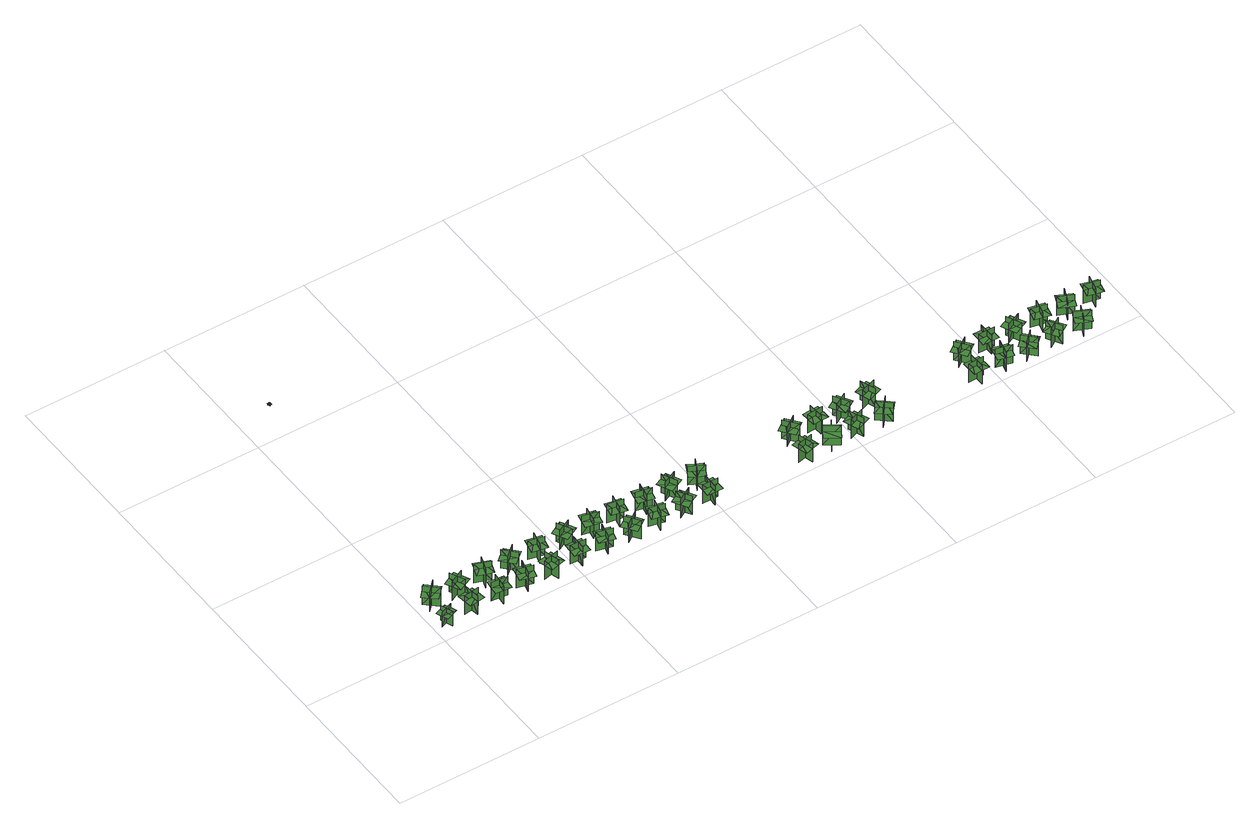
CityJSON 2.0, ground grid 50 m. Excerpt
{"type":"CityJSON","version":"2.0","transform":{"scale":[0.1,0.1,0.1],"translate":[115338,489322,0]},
"CityObjects":{
"tree1":{"type":"SolitaryVegetationObject","geometry":[{"type":"MultiSurface","lod":"1","boundaries":[[[0,1,2]],[[0,2,3]],[[4,5,6]],[[4,6,7]],[[8,9,10]],[[8,10,11]],[[8,11,12]],[[8,12,13]]]}]},
"tree2":{"type":"SolitaryVegetationObject","geometry":[{"type":"MultiSurface","lod":"1","boundaries":[[[14,15,16]],[[14,16,17]],[[18,19,20]],[[18,20,21]],[[22,23,24]],[[22,24,25]],[[22,25,26]],[[22,26,27]]]}]},
"tree3":{"type":"SolitaryVegetationObject","geometry":[{"type":"MultiSurface","lod":"1","boundaries":[[[28,29,30]],[[28,30,31]],[[32,33,34]],[[32,34,35]],[[36,37,38]],[[36,38,39]],[[36,39,40]],[[36,40,41]]]}]},
"tree4":{"type":"SolitaryVegetationObject","geometry":[{"type":"MultiSurface","lod":"1","boundaries":[[[42,43,44]],[[42,44,45]],[[46,47,48]],[[46,48,49]],[[50,51,52]],[[50,52,53]],[[50,53,54]],[[50,54,55]]]}]},
"tree5":{"type":"SolitaryVegetationObject","geometry":[{"type":"MultiSurface","lod":"1","boundaries":[[[56,57,58]],[[56,58,59]],[[60,61,62]],[[60,62,63]],[[64,65,66]],[[64,66,67]],[[64,67,68]],[[64,68,69]]]}]},
"tree6":{"type":"SolitaryVegetationObject","geometry":[{"type":"MultiSurface","lod":"1","boundaries":[[[70,71,72]],[[70,72,73]],[[74,75,76]],[[74,76,77]],[[78,79,80]],[[78,80,81]],[[78,81,82]],[[78,82,83]]]}]},
"tree7":{"type":"SolitaryVegetationObject","geometry":[{"type":"MultiSurface","lod":"1","boundaries":[[[84,85,86]],[[84,86,87]],[[88,89,90]],[[88,90,91]],[[92,93,94]],[[92,94,95]],[[92,95,96]],[[92,96,97]]]}]},
"tree8":{"type":"SolitaryVegetationObject","geometry":[{"type":"MultiSurface","lod":"1","boundaries":[[[98,99,100]],[[98,100,101]],[[102,103,104]],[[102,104,105]],[[106,107,108]],[[106,108,109]],[[106,109,110]],[[106,110,111]]]}]},
"tree9":{"type":"SolitaryVegetationObject","geometry":[{"type":"MultiSurface","lod":"1","boundaries":[[[112,113,114]],[[112,114,115]],[[116,117,118]],[[116,118,119]],[[120,121,122]],[[120,122,123]],[[120,123,124]],[[120,124,125]]]}]},
"tree10":{"type":"SolitaryVegetationObject","geometry":[{"type":"MultiSurface","lod":"1","boundaries":[[[126,127,128]],[[126,128,129]],[[130,131,132]],[[130,132,133]],[[134,135,136]],[[134,136,137]],[[134,137,138]],[[134,138,139]]]}]},
"tree11":{"type":"SolitaryVegetationObject","geometry":[{"type":"MultiSurface","lod":"1","boundaries":[[[140,141,142]],[[140,142,143]],[[144,145,146]],[[144,146,147]],[[148,149,150]],[[148,150,151]],[[148,151,152]],[[148,152,153]]]}]},
"tree12":{"type":"SolitaryVegetationObject","geometry":[{"type":"MultiSurface","lod":"1","boundaries":[[[154,155,156]],[[154,156,157]],[[158,159,160]],[[158,160,161]],[[162,163,164]],[[162,164,165]],[[162,165,166]],[[162,166,167]]]}]},
"tree13":{"type":"SolitaryVegetationObject","geometry":[{"type":"MultiSurface","lod":"1","boundaries":[[[168,169,170]],[[168,170,171]],[[172,173,174]],[[172,174,175]],[[176,177,178]],[[176,178,179]],[[176,179,180]],[[176,180,181]]]}]},
"tree14":{"type":"SolitaryVegetationObject","geometry":[{"type":"MultiSurface","lod":"1","boundaries":[[[182,183,184]],[[182,184,185]],[[186,187,188]],[[186,188,189]],[[190,191,192]],[[190,192,193]],[[190,193,194]],[[190,194,195]]]}]},
"tree15":{"type":"SolitaryVegetationObject","geometry":[{"type":"MultiSurface","lod":"1","boundaries":[[[196,197,198]],[[196,198,199]],[[200,201,202]],[[200,202,203]],[[204,205,206]],[[204,206,207]],[[204,207,208]],[[204,208,209]]]}]},
"tree16":{"type":"SolitaryVegetationObject","geometry":[{"type":"MultiSurface","lod":"1","boundaries":[[[210,211,212]],[[210,212,213]],[[214,215,216]],[[214,216,217]],[[218,219,220]],[[218,220,221]],[[218,221,222]],[[218,222,223]]]}]},
"tree17":{"type":"SolitaryVegetationObject","geometry":[{"type":"MultiSurface","lod":"1","boundaries":[[[224,225,226]],[[224,226,227]],[[228,229,230]],[[228,230,231]],[[232,233,234]],[[232,234,235]],[[232,235,236]],[[232,236,237]]]}]},
"tree18":{"type":"SolitaryVegetationObject","geometry":[{"type":"MultiSurface","lod":"1","boundaries":[[[238,239,240]],[[238,240,241]],[[242,243,244]],[[242,244,245]],[[246,247,248]],[[246,248,249]],[[246,249,250]],[[246,250,251]]]}]},
"tree19":{"type":"SolitaryVegetationObject","geometry":[{"type":"MultiSurface","lod":"1","boundaries":[[[252,253,254]],[[252,254,255]],[[256,257,258]],[[256,258,259]],[[260,261,262]],[[260,262,263]],[[260,263,264]],[[260,264,265]]]}]},
"tree20":{"type":"SolitaryVegetationObject","geometry":[{"type":"MultiSurface","lod":"1","boundaries":[[[266,267,268]],[[266,268,269]],[[270,271,272]],[[270,272,273]],[[274,275,276]],[[274,276,277]],[[274,277,278]],[[274,278,279]]]}]},
"tree21":{"type":"SolitaryVegetationObject","geometry":[{"type":"MultiSurface","lod":"1","boundaries":[[[280,281,282]],[[280,282,283]],[[284,285,286]],[[284,286,287]],[[288,289,290]],[[288,290,291]],[[288,291,292]],[[288,292,293]]]}]},
"tree22":{"type":"SolitaryVegetationObject","geometry":[{"type":"MultiSurface","lod":"1","boundaries":[[[294,295,296]],[[294,296,297]],[[298,299,300]],[[298,300,301]],[[302,303,304]],[[302,304,305]],[[302,305,306]],[[302,306,307]]]}]},
"tree23":{"type":"SolitaryVegetationObject","geometry":[{"type":"MultiSurface","lod":"1","boundaries":[[[308,309,310]],[[308,310,311]],[[312,313,314]],[[312,314,315]],[[316,317,318]],[[316,318,319]],[[316,319,320]],[[316,320,321]]]}]},
"tree24":{"type":"SolitaryVegetationObject","geometry":[{"type":"MultiSurface","lod":"1","boundaries":[[[322,323,324]],[[322,324,325]],[[326,327,328]],[[326,328,329]],[[330,331,332]],[[330,332,333]],[[330,333,334]],[[330,334,335]]]}]},
"tree25":{"type":"SolitaryVegetationObject","geometry":[{"type":"MultiSurface","lod":"1","boundaries":[[[336,337,338]],[[336,338,339]],[[340,341,342]],[[340,342,343]],[[344,345,346]],[[344,346,347]],[[344,347,348]],[[344,348,349]]]}]},
"tree26":{"type":"SolitaryVegetationObject","geometry":[{"type":"MultiSurface","lod":"1","boundaries":[[[350,351,352]],[[350,352,353]],[[354,355,356]],[[354,356,357]],[[358,359,360]],[[358,360,361]],[[358,361,362]],[[358,362,363]]]}]},
"tree27":{"type":"SolitaryVegetationObject","geometry":[{"type":"MultiSurface","lod":"1","boundaries":[[[364,365,366]],[[364,366,367]],[[368,369,370]],[[368,370,371]],[[372,373,374]],[[372,374,375]],[[372,375,376]],[[372,376,377]]]}]},
"tree28":{"type":"SolitaryVegetationObject","geometry":[{"type":"MultiSurface","lod":"1","boundaries":[[[378,379,380]],[[378,380,381]],[[382,383,384]],[[382,384,385]],[[386,387,388]],[[386,388,389]],[[386,389,390]],[[386,390,391]]]}]},
"tree29":{"type":"SolitaryVegetationObject","geometry":[{"type":"MultiSurface","lod":"1","boundaries":[[[392,393,394]],[[392,394,395]],[[396,397,398]],[[396,398,399]],[[400,401,402]],[[400,402,403]],[[400,403,404]],[[400,404,405]]]}]},
"tree30":{"type":"SolitaryVegetationObject","geometry":[{"type":"MultiSurface","lod":"1","boundaries":[[[406,407,408]],[[406,408,409]],[[410,411,412]],[[410,412,413]],[[414,415,416]],[[414,416,417]],[[414,417,418]],[[414,418,419]]]}]},
"tree31":{"type":"SolitaryVegetationObject","geometry":[{"type":"MultiSurface","lod":"1","boundaries":[[[420,421,422]],[[420,422,423]],[[424,425,426]],[[424,426,427]],[[428,429,430]],[[428,430,431]],[[428,431,432]],[[428,432,433]]]}]},
"tree32":{"type":"SolitaryVegetationObject","geometry":[{"type":"MultiSurface","lod":"1","boundaries":[[[434,435,436]],[[434,436,437]],[[438,439,440]],[[438,440,441]],[[442,443,444]],[[442,444,445]],[[442,445,446]],[[442,446,447]]]}]},
"tree33":{"type":"SolitaryVegetationObject","geometry":[{"type":"MultiSurface","lod":"1","boundaries":[[[448,449,450]],[[448,450,451]],[[452,453,454]],[[452,454,455]],[[456,457,458]],[[456,458,459]],[[456,459,460]],[[456,460,461]]]}]},
"tree34":{"type":"SolitaryVegetationObject","geometry":[{"type":"MultiSurface","lod":"1","boundaries":[[[462,463,464]],[[462,464,465]],[[466,467,468]],[[466,468,469]],[[470,471,472]],[[470,472,473]],[[470,473,474]],[[470,474,475]]]}]},
"tree35":{"type":"SolitaryVegetationObject","geometry":[{"type":"MultiSurface","lod":"1","boundaries":[[[476,477,478]],[[476,478,479]],[[480,481,482]],[[480,482,483]],[[484,485,486]],[[484,486,487]],[[484,487,488]],[[484,488,489]]]}]},
"tree36":{"type":"SolitaryVegetationObject","geometry":[{"type":"MultiSurface","lod":"1","boundaries":[[[490,491,492]],[[490,492,493]],[[494,495,496]],[[494,496,497]],[[498,499,500]],[[498,500,501]],[[498,501,502]],[[498,502,503]]]}]},
"tree37":{"type":"SolitaryVegetationObject","geometry":[{"type":"MultiSurface","lod":"1","boundaries":[[[504,505,506]],[[504,506,507]],[[508,509,510]],[[508,510,511]],[[512,513,514]],[[512,514,515]],[[512,515,516]],[[512,516,517]]]}]},
"tree38":{"type":"SolitaryVegetationObject","geometry":[{"type":"MultiSurface","lod":"1","boundaries":[[[518,519,520]],[[518,520,521]],[[522,523,524]],[[522,524,525]],[[526,527,528]],[[526,528,529]],[[526,529,530]],[[526,530,531]]]}]},
"tree39":{"type":"SolitaryVegetationObject","geometry":[{"type":"MultiSurface","lod":"1","boundaries":[[[532,533,534]],[[532,534,535]],[[536,537,538]],[[536,538,539]],[[540,541,542]],[[540,542,543]],[[540,543,544]],[[540,544,545]]]}]},
"tree40":{"type":"SolitaryVegetationObject","geometry":[{"type":"MultiSurface","lod":"1","boundaries":[[[546,547,548]],[[546,548,549]],[[550,551,552]],[[550,552,553]],[[554,555,556]],[[554,556,557]],[[554,557,558]],[[554,558,559]]]}]},
"tree41":{"type":"SolitaryVegetationObject","geometry":[{"type":"MultiSurface","lod":"1","boundaries":[[[560,561,562]],[[560,562,563]],[[564,565,566]],[[564,566,567]],[[568,569,570]],[[568,570,571]],[[568,571,572]],[[568,572,573]]]}]},
"tree42":{"type":"SolitaryVegetationObject","geometry":[{"type":"MultiSurface","lod":"1","boundaries":[[[574,575,576]],[[574,576,577]],[[578,579,580]],[[578,580,581]],[[582,583,584]],[[582,584,585]],[[582,585,586]],[[582,586,587]]]}]}
},
"vertices":[
[36,78,14],[52,37,14],[52,37,75],[36,78,75],[24,51,14],[65,68,14],[65,68,75],[24,51,75],[24,51,58],[32,31,58],[74,47,58],[65,68,58],[57,88,58],[16,72,58],
[26,160,18],[67,123,18],[67,123,95],[26,160,95],[28,123,18],[65,164,18],[65,164,95],[28,123,95],[28,123,73],[48,105,73],[86,146,73],[65,164,73],[45,183,73],[7,142,73],
[141,36,15],[133,91,15],[133,91,92],[141,36,92],[163,65,15],[108,57,15],[108,57,92],[163,65,92],[163,65,70],[159,93,70],[104,85,70],[108,57,70],[112,30,70],[167,38,70],
[161,154,14],[112,129,14],[112,129,91],[161,154,91],[126,166,14],[151,116,14],[151,116,91],[126,166,91],[126,166,69],[102,153,69],[126,104,69],[151,116,69],[176,129,69],[151,178,69],
[235,83,16],[229,28,16],[229,28,92],[235,83,92],[206,60,16],[261,54,16],[261,54,92],[206,60,92],[206,60,71],[203,33,71],[258,26,71],[261,54,71],[264,81,71],[210,88,71],
[258,135,16],[206,153,16],[206,153,93],[258,135,93],[242,168,16],[224,116,16],[224,116,93],[242,168,93],[242,168,72],[216,177,72],[198,125,72],[224,116,72],[250,107,72],[268,159,72],
[322,35,14],[335,89,14],[335,89,91],[322,35,91],[354,54,14],[300,67,14],[300,67,91],[354,54,91],[354,54,69],[360,81,69],[306,94,69],[300,67,69],[294,40,69],[347,27,69],
[310,126,13],[351,163,13],[351,163,90],[310,126,90],[347,124,13],[310,165,13],[310,165,90],[347,124,90],[347,124,68],[368,142,68],[331,183,68],[310,165,68],[289,146,68],[326,105,68],
[446,65,12],[392,52,12],[392,52,89],[446,65,89],[414,84,12],[428,31,12],[428,31,89],[414,84,89],[414,84,68],[387,78,68],[401,24,68],[428,31,68],[455,37,68],[441,91,68],
[449,135,16],[395,147,16],[395,147,93],[449,135,93],[429,166,16],[417,112,16],[417,112,93],[429,166,93],[429,166,71],[402,172,71],[390,118,71],[417,112,71],[444,107,71],[456,161,71],
[126,1127,12],[134,1127,12],[134,1137,12],[126,1137,12],[130,1127,15],[130,1127,8],[130,1137,8],[130,1137,15],[130,1135,15],[133,1135,15],[133,1135,8],[130,1135,8],[126,1135,8],[126,1135,15],
[517,33,16],[519,88,16],[519,88,93],[517,33,93],[544,57,16],[489,60,16],[489,60,93],[544,57,93],[544,57,71],[546,85,71],[490,88,71],[489,60,71],[487,32,71],[543,29,71],
[507,161,19],[533,113,19],[533,113,96],[507,161,96],[496,126,19],[545,152,19],[545,152,96],[496,126,96],[496,126,74],[509,102,74],[558,128,74],[545,152,74],[531,177,74],[483,150,74],
[607,32,16],[620,86,16],[620,86,92],[607,32,92],[638,51,16],[584,65,16],[584,65,92],[638,51,92],[638,51,71],[645,78,71],[591,91,71],[584,65,71],[578,38,71],[632,25,71],
[618,164,17],[608,110,17],[608,110,94],[618,164,94],[588,144,17],[642,133,17],[642,133,94],[588,144,94],[588,144,72],[582,117,72],[637,106,72],[642,133,72],[647,160,72],[593,171,72],
[694,77,15],[725,32,15],[725,32,92],[694,77,92],[687,41,15],[732,73,15],[732,73,92],[687,41,91],[687,41,70],[703,18,70],[748,50,70],[732,73,70],[716,95,70],[671,63,70],
[733,135,17],[678,145,17],[678,145,94],[733,135,94],[712,165,17],[702,111,17],[702,111,94],[712,165,94],[712,165,72],[685,170,72],[675,116,72],[702,111,72],[729,106,72],[739,160,72],
[826,52,15],[773,64,15],[773,64,92],[826,52,92],[807,83,15],[794,29,15],[794,29,92],[807,83,92],[807,83,71],[780,90,71],[767,36,71],[794,29,71],[821,23,71],[834,77,71],
[778,142,15],[832,131,15],[832,131,92],[778,142,92],[798,111,15],[809,165,15],[809,165,92],[798,111,92],[798,111,70],[825,106,70],[837,160,70],[809,165,70],[782,171,70],[771,117,70],
[875,42,14],[922,71,14],[922,71,91],[875,42,91],[911,34,14],[882,81,14],[882,81,91],[911,34,91],[911,34,70],[935,48,70],[906,95,70],[882,81,70],[859,66,70],[887,19,70],
[875,127,15],[925,151,15],[925,151,92],[875,127,92],[910,114,15],[886,164,15],[886,164,92],[910,114,92],[910,114,71],[935,126,71],[911,176,71],[886,164,71],[861,153,71],[885,103,71],
[991,31,14],[992,86,14],[992,86,91],[991,31,91],[1018,57,14],[963,57,14],[963,57,91],[1018,57,91],[1018,57,70],[1018,84,70],[963,85,70],[963,57,70],[962,29,70],[1018,29,70],
[970,148,14],[1019,123,14],[1019,123,91],[970,148,91],[981,113,14],[1007,162,14],[1007,162,91],[981,113,91],[981,113,70],[1006,100,70],[1031,150,70],[1007,162,70],[982,175,70],[957,126,70],
[1353,58,12],[1300,44,12],[1300,44,89],[1353,58,89],[1321,77,12],[1336,24,12],[1336,24,89],[1321,77,89],[1321,77,67],[1294,70,67],[1309,16,67],[1336,24,67],[1362,31,67],[1348,84,67],
[1314,156,14],[1348,112,14],[1348,112,91],[1314,156,91],[1309,119,14],[1353,153,14],[1353,153,91],[1309,119,91],[1309,119,70],[1327,97,70],[1370,132,70],[1353,153,70],[1336,175,70],[1292,141,70],
[1436,72,15],[1406,26,15],[1406,26,92],[1436,72,92],[1400,65,15],[1446,34,15],[1446,34,92],[1400,65,92],[1400,65,70],[1385,41,70],[1431,11,70],[1446,34,70],[1461,57,70],[1415,88,70],
[1447,137,13],[1392,134,13],[1392,134,90],[1447,137,90],[1420,162,13],[1423,107,13],[1423,107,90],[1420,162,90],[1420,162,69],[1392,160,69],[1395,105,69],[1423,107,69],[1450,108,69],[1447,163,69],
[1521,26,15],[1501,78,15],[1501,78,92],[1521,26,92],[1536,60,15],[1485,40,15],[1485,40,92],[1536,60,92],[1536,60,70],[1527,86,70],[1475,66,70],[1485,40,70],[1495,14,70],[1546,34,70],
[1533,148,13],[1486,119,13],[1486,119,90],[1533,148,90],[1497,157,13],[1527,110,13],[1527,110,90],[1497,157,90],[1497,157,68],[1474,142,68],[1503,95,68],[1527,110,68],[1550,125,68],[1521,171,68],
[1631,33,13],[1588,68,13],[1588,68,90],[1631,33,90],[1627,70,13],[1592,27,13],[1592,27,90],[1627,70,90],[1627,70,69],[1606,87,69],[1571,44,69],[1592,27,69],[1614,9,69],[1649,52,69],
[1620,112,14],[1601,164,14],[1601,164,91],[1620,112,91],[1636,145,14],[1584,126,14],[1584,126,91],[1636,145,91],[1636,145,69],[1627,171,69],[1575,152,69],[1584,126,69],[1593,100,69],[1645,119,69],
[1965,47,14],[1910,45,14],[1910,45,91],[1965,47,91],[1938,72,14],[1941,17,14],[1941,17,91],[1938,72,91],[1938,72,69],[1911,71,69],[1913,16,69],[1941,17,69],[1968,18,69],[1966,73,69],
[1926,149,15],[1959,105,15],[1959,105,92],[1926,149,92],[1920,113,15],[1964,146,15],[1964,146,92],[1920,113,92],[1920,113,71],[1937,90,71],[1981,124,71],[1964,146,71],[1948,168,71],[1904,135,71],
[2010,52,16],[2064,39,16],[2064,39,93],[2010,52,93],[2029,20,16],[2041,74,16],[2041,74,93],[2029,20,93],[2029,20,72],[2056,14,72],[2068,68,72],[2041,74,72],[2014,80,72],[2002,26,72],
[2034,106,15],[2034,161,15],[2034,161,92],[2034,106,92],[2060,132,15],[2005,132,15],[2005,132,92],[2060,132,92],[2060,132,71],[2060,159,71],[2005,160,71],[2005,132,71],[2004,105,71],[2060,104,71],
[2144,62,14],[2104,23,14],[2104,23,91],[2144,62,91],[2107,62,14],[2146,23,14],[2146,23,91],[2107,62,91],[2107,62,69],[2087,43,69],[2126,3,69],[2146,23,69],[2166,42,69],[2127,82,69],
[2116,152,14],[2139,102,14],[2139,102,91],[2116,152,91],[2103,118,14],[2153,141,14],[2153,141,91],[2103,118,91],[2103,118,69],[2115,93,69],[2165,116,69],[2153,141,69],[2141,166,69],[2091,143,69],
[2235,24,15],[2205,71,15],[2205,71,92],[2235,24,92],[2243,60,15],[2197,30,15],[2197,30,92],[2243,60,92],[2243,60,70],[2228,83,70],[2182,53,70],[2197,30,70],[2211,7,70],[2258,37,70],
[2246,124,17],[2192,136,17],[2192,136,94],[2246,124,94],[2227,155,17],[2215,101,17],[2215,101,94],[2227,155,94],[2227,155,73],[2200,161,73],[2188,107,73],[2215,101,73],[2242,95,73],[2254,149,73],
[2328,66,14],[2305,16,14],[2305,16,91],[2328,66,91],[2293,54,14],[2344,31,14],[2344,31,91],[2293,54,91],[2293,54,70],[2282,29,70],[2332,6,70],[2344,31,70],[2355,56,70],[2305,79,70],
[2308,106,9],[2330,157,9],[2330,157,86],[2308,106,86],[2342,119,9],[2291,141,9],[2291,141,86],[2342,119,86],[2342,119,64],[2353,145,64],[2302,167,64],[2291,141,64],[2280,116,64],[2331,94,64],
[2436,124,14],[2382,135,14],[2382,135,91],[2436,124,91],[2417,155,14],[2405,101,14],[2405,101,91],[2417,155,91],[2417,155,69],[2390,161,69],[2378,107,69],[2405,101,69],[2432,95,69],[2444,149,69]
]}
